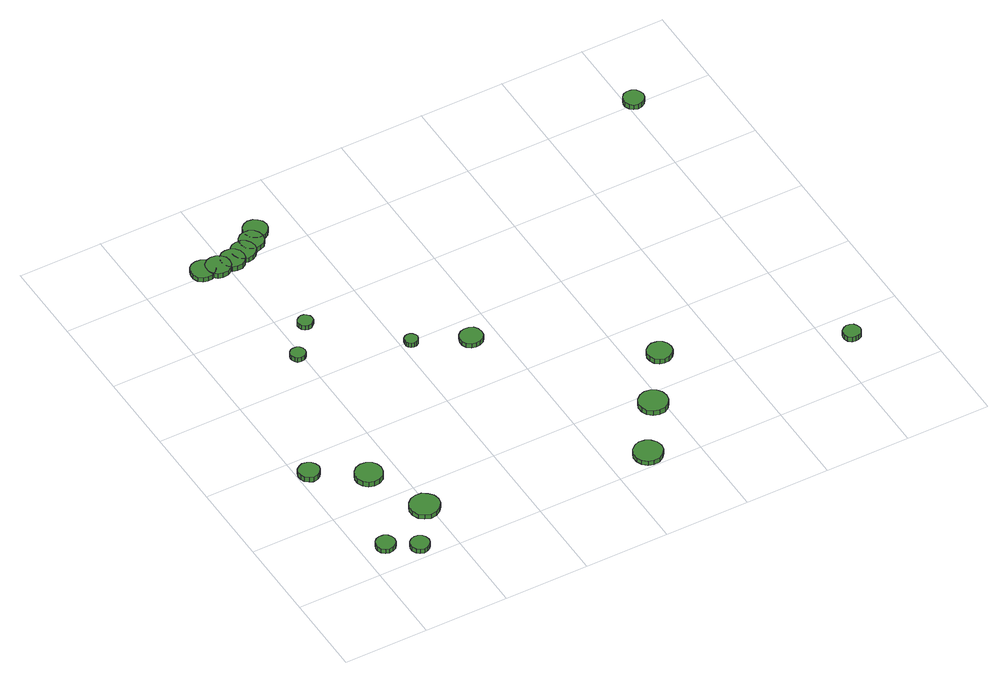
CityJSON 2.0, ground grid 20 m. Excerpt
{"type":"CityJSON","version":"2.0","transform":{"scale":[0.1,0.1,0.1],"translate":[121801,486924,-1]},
"CityObjects":{
"tree1":{"type":"SolitaryVegetationObject","attributes":{"function":"something"},"geometry":[{"type":"MultiSurface","lod":"1","boundaries":[[[0,1,2,3,4,5,6,7,8,9,10,11,12,13,14]],[[15,16,17,18,19,20,21,22,23,24,25,26,27,28,29]],[[0,29,28,1]],[[1,28,27,2]],[[2,27,26,3]],[[3,26,25,4]],[[4,25,24,5]],[[5,24,23,6]],[[6,23,22,7]],[[7,22,21,8]],[[8,21,20,9]],[[9,20,19,10]],[[10,19,18,11]],[[11,18,17,12]],[[12,17,16,13]],[[13,16,15,14]],[[14,15,29,0]]]}]},
"tree2":{"type":"SolitaryVegetationObject","attributes":{"function":"something"},"geometry":[{"type":"MultiSurface","lod":"1","boundaries":[[[30,31,32,33,34,35,36,37,38,39,40,41,42,43,44]],[[45,46,47,48,49,50,51,52,53,54,55,56,57,58,59]],[[30,59,58,31]],[[31,58,57,32]],[[32,57,56,33]],[[33,56,55,34]],[[34,55,54,35]],[[35,54,53,36]],[[36,53,52,37]],[[37,52,51,38]],[[38,51,50,39]],[[39,50,49,40]],[[40,49,48,41]],[[41,48,47,42]],[[42,47,46,43]],[[43,46,45,44]],[[44,45,59,30]]]}]},
"tree3":{"type":"SolitaryVegetationObject","attributes":{"function":"something"},"geometry":[{"type":"MultiSurface","lod":"1","boundaries":[[[60,61,62,63,64,65,66,67,68,69,70,71,72,73,74]],[[75,76,77,78,79,80,81,82,83,84,85,86,87,88,89]],[[60,89,88,61]],[[61,88,87,62]],[[62,87,86,63]],[[63,86,85,64]],[[64,85,84,65]],[[65,84,83,66]],[[66,83,82,67]],[[67,82,81,68]],[[68,81,80,69]],[[69,80,79,70]],[[70,79,78,71]],[[71,78,77,72]],[[72,77,76,73]],[[73,76,75,74]],[[74,75,89,60]]]}]},
"tree4":{"type":"SolitaryVegetationObject","attributes":{"function":"something"},"geometry":[{"type":"MultiSurface","lod":"1","boundaries":[[[90,91,92,93,94,95,96,97,98,99,100,101,102,103,104]],[[105,106,107,108,109,110,111,112,113,114,115,116,117,118,119]],[[90,119,118,91]],[[91,118,117,92]],[[92,117,116,93]],[[93,116,115,94]],[[94,115,114,95]],[[95,114,113,96]],[[96,113,112,97]],[[97,112,111,98]],[[98,111,110,99]],[[99,110,109,100]],[[100,109,108,101]],[[101,108,107,102]],[[102,107,106,103]],[[103,106,105,104]],[[104,105,119,90]]]}]},
"tree5":{"type":"SolitaryVegetationObject","attributes":{"function":"something"},"geometry":[{"type":"MultiSurface","lod":"1","boundaries":[[[120,121,122,123,124,125,126,127,128,129,130,131,132,133,134]],[[135,136,137,138,139,140,141,142,143,144,145,146,147,148,149]],[[120,149,148,121]],[[121,148,147,122]],[[122,147,146,123]],[[123,146,145,124]],[[124,145,144,125]],[[125,144,143,126]],[[126,143,142,127]],[[127,142,141,128]],[[128,141,140,129]],[[129,140,139,130]],[[130,139,138,131]],[[131,138,137,132]],[[132,137,136,133]],[[133,136,135,134]],[[134,135,149,120]]]}]},
"tree6":{"type":"SolitaryVegetationObject","attributes":{"function":"something"},"geometry":[{"type":"MultiSurface","lod":"1","boundaries":[[[150,151,152,153,154,155,156,157,158,159,160,161,162,163,164]],[[165,166,167,168,169,170,171,172,173,174,175,176,177,178,179]],[[150,179,178,151]],[[151,178,177,152]],[[152,177,176,153]],[[153,176,175,154]],[[154,175,174,155]],[[155,174,173,156]],[[156,173,172,157]],[[157,172,171,158]],[[158,171,170,159]],[[159,170,169,160]],[[160,169,168,161]],[[161,168,167,162]],[[162,167,166,163]],[[163,166,165,164]],[[164,165,179,150]]]}]},
"tree7":{"type":"SolitaryVegetationObject","attributes":{"function":"something"},"geometry":[{"type":"MultiSurface","lod":"1","boundaries":[[[180,181,182,183,184,185,186,187,188,189,190,191,192,193,194]],[[195,196,197,198,199,200,201,202,203,204,205,206,207,208,209]],[[180,209,208,181]],[[181,208,207,182]],[[182,207,206,183]],[[183,206,205,184]],[[184,205,204,185]],[[185,204,203,186]],[[186,203,202,187]],[[187,202,201,188]],[[188,201,200,189]],[[189,200,199,190]],[[190,199,198,191]],[[191,198,197,192]],[[192,197,196,193]],[[193,196,195,194]],[[194,195,209,180]]]}]},
"tree8":{"type":"SolitaryVegetationObject","attributes":{"function":"something"},"geometry":[{"type":"MultiSurface","lod":"1","boundaries":[[[210,211,212,213,214,215,216,217,218,219,220,221,222,223,224]],[[225,226,227,228,229,230,231,232,233,234,235,236,237,238,239]],[[210,239,238,211]],[[211,238,237,212]],[[212,237,236,213]],[[213,236,235,214]],[[214,235,234,215]],[[215,234,233,216]],[[216,233,232,217]],[[217,232,231,218]],[[218,231,230,219]],[[219,230,229,220]],[[220,229,228,221]],[[221,228,227,222]],[[222,227,226,223]],[[223,226,225,224]],[[224,225,239,210]]]}]},
"tree9":{"type":"SolitaryVegetationObject","attributes":{"function":"something"},"geometry":[{"type":"MultiSurface","lod":"1","boundaries":[[[240,241,242,243,244,245,246,247,248,249,250,251,252,253,254]],[[255,256,257,258,259,260,261,262,263,264,265,266,267,268,269]],[[240,269,268,241]],[[241,268,267,242]],[[242,267,266,243]],[[243,266,265,244]],[[244,265,264,245]],[[245,264,263,246]],[[246,263,262,247]],[[247,262,261,248]],[[248,261,260,249]],[[249,260,259,250]],[[250,259,258,251]],[[251,258,257,252]],[[252,257,256,253]],[[253,256,255,254]],[[254,255,269,240]]]}]},
"tree10":{"type":"SolitaryVegetationObject","attributes":{"function":"something"},"geometry":[{"type":"MultiSurface","lod":"1","boundaries":[[[270,271,272,273,274,275,276,277,278,279,280,281,282,283,284]],[[285,286,287,288,289,290,291,292,293,294,295,296,297,298,299]],[[270,299,298,271]],[[271,298,297,272]],[[272,297,296,273]],[[273,296,295,274]],[[274,295,294,275]],[[275,294,293,276]],[[276,293,292,277]],[[277,292,291,278]],[[278,291,290,279]],[[279,290,289,280]],[[280,289,288,281]],[[281,288,287,282]],[[282,287,286,283]],[[283,286,285,284]],[[284,285,299,270]]]}]},
"tree11":{"type":"SolitaryVegetationObject","attributes":{"function":"something"},"geometry":[{"type":"MultiSurface","lod":"1","boundaries":[[[300,301,302,303,304,305,306,307,308,309,310,311,312,313,314]],[[315,316,317,318,319,320,321,322,323,324,325,326,327,328,329]],[[300,329,328,301]],[[301,328,327,302]],[[302,327,326,303]],[[303,326,325,304]],[[304,325,324,305]],[[305,324,323,306]],[[306,323,322,307]],[[307,322,321,308]],[[308,321,320,309]],[[309,320,319,310]],[[310,319,318,311]],[[311,318,317,312]],[[312,317,316,313]],[[313,316,315,314]],[[314,315,329,300]]]}]},
"tree12":{"type":"SolitaryVegetationObject","attributes":{"function":"something"},"geometry":[{"type":"MultiSurface","lod":"1","boundaries":[[[330,331,332,333,334,335,336,337,338,339,340,341,342,343,344]],[[345,346,347,348,349,350,351,352,353,354,355,356,357,358,359]],[[330,359,358,331]],[[331,358,357,332]],[[332,357,356,333]],[[333,356,355,334]],[[334,355,354,335]],[[335,354,353,336]],[[336,353,352,337]],[[337,352,351,338]],[[338,351,350,339]],[[339,350,349,340]],[[340,349,348,341]],[[341,348,347,342]],[[342,347,346,343]],[[343,346,345,344]],[[344,345,359,330]]]}]},
"tree13":{"type":"SolitaryVegetationObject","attributes":{"function":"something"},"geometry":[{"type":"MultiSurface","lod":"1","boundaries":[[[360,361,362,363,364,365,366,367,368,369,370,371,372,373,374]],[[375,376,377,378,379,380,381,382,383,384,385,386,387,388,389]],[[360,389,388,361]],[[361,388,387,362]],[[362,387,386,363]],[[363,386,385,364]],[[364,385,384,365]],[[365,384,383,366]],[[366,383,382,367]],[[367,382,381,368]],[[368,381,380,369]],[[369,380,379,370]],[[370,379,378,371]],[[371,378,377,372]],[[372,377,376,373]],[[373,376,375,374]],[[374,375,389,360]]]}]},
"tree14":{"type":"SolitaryVegetationObject","attributes":{"function":"something"},"geometry":[{"type":"MultiSurface","lod":"1","boundaries":[[[390,391,392,393,394,395,396,397,398,399,400,401,402,403,404]],[[405,406,407,408,409,410,411,412,413,414,415,416,417,418,419]],[[390,419,418,391]],[[391,418,417,392]],[[392,417,416,393]],[[393,416,415,394]],[[394,415,414,395]],[[395,414,413,396]],[[396,413,412,397]],[[397,412,411,398]],[[398,411,410,399]],[[399,410,409,400]],[[400,409,408,401]],[[401,408,407,402]],[[402,407,406,403]],[[403,406,405,404]],[[404,405,419,390]]]}]},
"tree15":{"type":"SolitaryVegetationObject","attributes":{"function":"something"},"geometry":[{"type":"MultiSurface","lod":"1","boundaries":[[[420,421,422,423,424,425,426,427,428,429,430,431,432,433,434]],[[435,436,437,438,439,440,441,442,443,444,445,446,447,448,449]],[[420,449,448,421]],[[421,448,447,422]],[[422,447,446,423]],[[423,446,445,424]],[[424,445,444,425]],[[425,444,443,426]],[[426,443,442,427]],[[427,442,441,428]],[[428,441,440,429]],[[429,440,439,430]],[[430,439,438,431]],[[431,438,437,432]],[[432,437,436,433]],[[433,436,435,434]],[[434,435,449,420]]]}]},
"tree16":{"type":"SolitaryVegetationObject","attributes":{"function":"something"},"geometry":[{"type":"MultiSurface","lod":"1","boundaries":[[[450,451,452,453,454,455,456,457,458,459,460,461,462,463,464]],[[465,466,467,468,469,470,471,472,473,474,475,476,477,478,479]],[[450,479,478,451]],[[451,478,477,452]],[[452,477,476,453]],[[453,476,475,454]],[[454,475,474,455]],[[455,474,473,456]],[[456,473,472,457]],[[457,472,471,458]],[[458,471,470,459]],[[459,470,469,460]],[[460,469,468,461]],[[461,468,467,462]],[[462,467,466,463]],[[463,466,465,464]],[[464,465,479,450]]]}]},
"tree17":{"type":"SolitaryVegetationObject","attributes":{"function":"something"},"geometry":[{"type":"MultiSurface","lod":"1","boundaries":[[[480,481,482,483,484,485,486,487,488,489,490,491,492,493,494]],[[495,496,497,498,499,500,501,502,503,504,505,506,507,508,509]],[[480,509,508,481]],[[481,508,507,482]],[[482,507,506,483]],[[483,506,505,484]],[[484,505,504,485]],[[485,504,503,486]],[[486,503,502,487]],[[487,502,501,488]],[[488,501,500,489]],[[489,500,499,490]],[[490,499,498,491]],[[491,498,497,492]],[[492,497,496,493]],[[493,496,495,494]],[[494,495,509,480]]]}]},
"tree18":{"type":"SolitaryVegetationObject","attributes":{"function":"something"},"geometry":[{"type":"MultiSurface","lod":"1","boundaries":[[[510,511,512,513,514,515,516,517,518,519,520,521,522,523,524]],[[525,526,527,528,529,530,531,532,533,534,535,536,537,538,539]],[[510,539,538,511]],[[511,538,537,512]],[[512,537,536,513]],[[513,536,535,514]],[[514,535,534,515]],[[515,534,533,516]],[[516,533,532,517]],[[517,532,531,518]],[[518,531,530,519]],[[519,530,529,520]],[[520,529,528,521]],[[521,528,527,522]],[[522,527,526,523]],[[523,526,525,524]],[[524,525,539,510]]]}]},
"tree19":{"type":"SolitaryVegetationObject","attributes":{"function":"something"},"geometry":[{"type":"MultiSurface","lod":"1","boundaries":[[[540,541,542,543,544,545,546,547,548,549,550,551,552,553,554]],[[555,556,557,558,559,560,561,562,563,564,565,566,567,568,569]],[[540,569,568,541]],[[541,568,567,542]],[[542,567,566,543]],[[543,566,565,544]],[[544,565,564,545]],[[545,564,563,546]],[[546,563,562,547]],[[547,562,561,548]],[[548,561,560,549]],[[549,560,559,550]],[[550,559,558,551]],[[551,558,557,552]],[[552,557,556,553]],[[553,556,555,554]],[[554,555,569,540]]]}]},
"tree20":{"type":"SolitaryVegetationObject","attributes":{"function":"something"},"geometry":[{"type":"MultiSurface","lod":"1","boundaries":[[[570,571,572,573,574,575,576,577,578,579,580,581,582,583,584]],[[585,586,587,588,589,590,591,592,593,594,595,596,597,598,599]],[[570,599,598,571]],[[571,598,597,572]],[[572,597,596,573]],[[573,596,595,574]],[[574,595,594,575]],[[575,594,593,576]],[[576,593,592,577]],[[577,592,591,578]],[[578,591,590,579]],[[579,590,589,580]],[[580,589,588,581]],[[581,588,587,582]],[[582,587,586,583]],[[583,586,585,584]],[[584,585,599,570]]]}]}
},
"vertices":[
[79,72,22],[77,81,22],[72,88,22],[63,93,22],[54,94,22],[45,91,22],[38,85,22],[34,76,22],[34,67,22],[38,58,22],[45,52,22],[54,49,22],[63,50,22],[72,55,22],[77,62,22],[77,62,10],[72,55,10],[63,50,10],[54,49,10],[45,52,10],[38,58,10],[34,67,10],[34,76,10],[38,85,10],[45,91,10],[54,94,10],[63,93,10],[72,88,10],[77,81,10],[79,72,10],
[143,34,21],[141,44,21],[136,51,21],[128,56,21],[119,57,21],[110,54,21],[103,48,21],[99,39,21],[99,30,21],[103,21,21],[110,15,21],[119,12,21],[128,13,21],[136,18,21],[141,25,21],[141,25,9],[136,18,9],[128,13,9],[119,12,9],[110,15,9],[103,21,9],[99,30,9],[99,39,9],[103,48,9],[110,54,9],[119,57,9],[128,56,9],[136,51,9],[141,44,9],[143,34,9],
[52,350,22],[49,360,22],[43,368,22],[35,373,22],[24,375,22],[15,371,22],[7,365,22],[3,355,22],[3,345,22],[7,336,22],[15,329,22],[24,325,22],[35,327,22],[43,332,22],[49,340,22],[49,340,9],[43,332,9],[35,327,9],[24,325,9],[15,329,9],[7,336,9],[3,345,9],[3,355,9],[7,365,9],[15,371,9],[24,375,9],[35,373,9],[43,368,9],[49,360,9],[52,350,9],
[163,273,29],[160,286,29],[153,296,29],[141,303,29],[128,304,29],[115,300,29],[105,291,29],[100,279,29],[100,266,29],[105,254,29],[115,245,29],[128,241,29],[141,242,29],[153,249,29],[160,260,29],[160,260,16],[153,249,16],[141,242,16],[128,241,16],[115,245,16],[105,254,16],[100,266,16],[100,279,16],[105,291,16],[115,300,16],[128,304,16],[141,303,16],[153,296,16],[160,286,16],[163,273,16],
[222,129,26],[219,143,26],[210,154,26],[198,162,26],[183,163,26],[170,159,26],[159,149,26],[153,136,26],[153,121,26],[159,108,26],[170,99,26],[183,94,26],[198,96,26],[210,103,26],[219,115,26],[219,115,14],[210,103,14],[198,96,14],[183,94,14],[170,99,14],[159,108,14],[153,121,14],[153,136,14],[159,149,14],[170,159,14],[183,163,14],[198,162,14],[210,154,14],[219,143,14],[222,129,14],
[209,680,22],[207,688,22],[203,694,22],[197,697,22],[189,698,22],[182,696,22],[177,691,22],[174,684,22],[174,677,22],[177,670,22],[182,665,22],[189,663,22],[197,664,22],[203,667,22],[207,673,22],[207,673,10],[203,667,10],[197,664,10],[189,663,10],[182,665,10],[177,670,10],[174,677,10],[174,684,10],[177,691,10],[182,696,10],[189,698,10],[197,697,10],[203,694,10],[207,688,10],[209,680,10],
[173,1008,24],[171,1020,24],[164,1029,24],[153,1035,24],[141,1036,24],[130,1033,24],[121,1025,24],[117,1014,24],[117,1002,24],[121,991,24],[130,983,24],[141,980,24],[153,981,24],[164,987,24],[171,996,24],[171,996,12],[164,987,12],[153,981,12],[141,980,12],[130,983,12],[121,991,12],[117,1002,12],[117,1014,12],[121,1025,12],[130,1033,12],[141,1036,12],[153,1035,12],[164,1029,12],[171,1020,12],[173,1008,12],
[207,1001,26],[205,1013,26],[198,1022,26],[187,1028,26],[175,1029,26],[164,1026,26],[155,1018,26],[151,1007,26],[151,995,26],[155,984,26],[164,976,26],[175,973,26],[187,974,26],[198,980,26],[205,989,26],[205,989,13],[198,980,13],[187,974,13],[175,973,13],[164,976,13],[155,984,13],[151,995,13],[151,1007,13],[155,1018,13],[164,1026,13],[175,1029,13],[187,1028,13],[198,1022,13],[205,1013,13],[207,1001,13],
[272,758,24],[271,765,24],[266,771,24],[260,775,24],[253,776,24],[246,773,24],[240,768,24],[237,762,24],[237,754,24],[240,748,24],[246,743,24],[253,740,24],[260,741,24],[266,745,24],[271,751,24],[271,751,12],[266,745,12],[260,741,12],[253,740,12],[246,743,12],[240,748,12],[237,754,12],[237,762,12],[240,768,12],[246,773,12],[253,776,12],[260,775,12],[266,771,12],[271,765,12],[272,758,12],
[244,1004,26],[242,1016,26],[235,1025,26],[225,1031,26],[213,1032,26],[202,1029,26],[193,1021,26],[188,1010,26],[188,998,26],[193,987,26],[202,979,26],[213,976,26],[225,977,26],[235,983,26],[242,992,26],[242,992,13],[235,983,13],[225,977,13],[213,976,13],[202,979,13],[193,987,13],[188,998,13],[188,1010,13],[193,1021,13],[202,1029,13],[213,1032,13],[225,1031,13],[235,1025,13],[242,1016,13],[244,1004,13],
[278,1015,26],[275,1027,26],[268,1036,26],[258,1042,26],[246,1043,26],[235,1040,26],[226,1032,26],[221,1021,26],[221,1009,26],[226,998,26],[235,990,26],[246,987,26],[258,988,26],[268,994,26],[275,1003,26],[275,1003,14],[268,994,14],[258,988,14],[246,987,14],[235,990,14],[226,998,14],[221,1009,14],[221,1021,14],[226,1032,14],[235,1040,14],[246,1043,14],[258,1042,14],[268,1036,14],[275,1027,14],[278,1015,14],
[430,578,42],[428,584,42],[424,589,42],[419,593,42],[412,593,42],[406,591,42],[401,587,42],[399,581,42],[399,574,42],[401,569,42],[406,564,42],[412,562,42],[419,563,42],[424,566,42],[428,571,42],[428,571,30],[424,566,30],[419,563,30],[412,562,30],[406,564,30],[401,569,30],[399,574,30],[399,581,30],[401,587,30],[406,591,30],[412,593,30],[419,593,30],[424,589,30],[428,584,30],[430,578,30],
[308,1034,26],[306,1045,26],[299,1055,26],[288,1061,26],[276,1062,26],[265,1058,26],[256,1050,26],[252,1040,26],[252,1028,26],[256,1017,26],[265,1009,26],[276,1005,26],[288,1007,26],[299,1012,26],[306,1022,26],[306,1022,14],[299,1012,14],[288,1007,14],[276,1005,14],[265,1009,14],[256,1017,14],[252,1028,14],[252,1040,14],[256,1050,14],[265,1058,14],[276,1062,14],[288,1061,14],[299,1055,14],[306,1045,14],[308,1034,14],
[333,1059,26],[330,1071,26],[323,1080,26],[313,1086,26],[301,1088,26],[290,1084,26],[281,1076,26],[276,1065,26],[276,1053,26],[281,1042,26],[290,1034,26],[301,1031,26],[313,1032,26],[323,1038,26],[330,1048,26],[330,1048,14],[323,1038,14],[313,1032,14],[301,1031,14],[290,1034,14],[281,1042,14],[276,1053,14],[276,1065,14],[281,1076,14],[290,1084,14],[301,1088,14],[313,1086,14],[323,1080,14],[330,1071,14],[333,1059,14],
[561,528,34],[559,539,34],[553,548,34],[543,553,34],[532,554,34],[522,551,34],[513,544,34],[509,533,34],[509,522,34],[513,512,34],[522,505,34],[532,502,34],[543,503,34],[553,508,34],[559,517,34],[559,517,22],[553,508,22],[543,503,22],[532,502,22],[522,505,22],[513,512,22],[509,522,22],[509,533,22],[513,544,22],[522,551,22],[532,554,22],[543,553,22],[553,548,22],[559,539,22],[561,528,22],
[723,34,24],[720,48,24],[711,59,24],[699,66,24],[685,68,24],[672,63,24],[662,54,24],[656,41,24],[656,27,24],[662,14,24],[672,5,24],[685,0,24],[699,2,24],[711,9,24],[720,20,24],[720,20,12],[711,9,12],[699,2,12],[685,0,12],[672,5,12],[662,14,12],[656,27,12],[656,41,12],[662,54,12],[672,63,12],[685,68,12],[699,66,12],[711,59,12],[720,48,12],[723,34,12],
[808,159,30],[805,173,30],[797,184,30],[785,191,30],[771,193,30],[757,188,30],[747,179,30],[741,166,30],[741,152,30],[747,139,30],[757,130,30],[771,126,30],[785,127,30],[797,134,30],[805,145,30],[805,145,17],[797,134,17],[785,127,17],[771,126,17],[757,130,17],[747,139,17],[741,152,17],[741,166,17],[747,179,17],[757,188,17],[771,193,17],[785,191,17],[797,184,17],[805,173,17],[808,159,17],
[890,282,36],[888,294,36],[881,303,36],[870,309,36],[858,311,36],[847,307,36],[838,299,36],[833,288,36],[833,276,36],[838,265,36],[847,257,36],[858,254,36],[870,255,36],[881,261,36],[888,270,36],[888,270,23],[881,261,23],[870,255,23],[858,254,23],[847,257,23],[838,265,23],[833,276,23],[833,288,23],[838,299,23],[847,307,23],[858,311,23],[870,309,23],[881,303,23],[888,294,23],[890,282,23],
[1273,129,34],[1271,138,34],[1266,145,34],[1258,149,34],[1250,150,34],[1242,147,34],[1235,141,34],[1232,134,34],[1232,125,34],[1235,117,34],[1242,111,34],[1250,109,34],[1258,110,34],[1266,114,34],[1271,121,34],[1271,121,21],[1266,114,21],[1258,110,21],[1250,109,21],[1242,111,21],[1235,117,21],[1232,125,21],[1232,134,21],[1235,141,21],[1242,147,21],[1250,150,21],[1258,149,21],[1266,145,21],[1271,138,21],[1273,129,21],
[1241,1006,25],[1238,1016,25],[1233,1024,25],[1224,1029,25],[1214,1030,25],[1204,1027,25],[1197,1020,25],[1193,1011,25],[1193,1001,25],[1197,992,25],[1204,985,25],[1214,982,25],[1224,983,25],[1233,988,25],[1238,996,25],[1238,996,12],[1233,988,12],[1224,983,12],[1214,982,12],[1204,985,12],[1197,992,12],[1193,1001,12],[1193,1011,12],[1197,1020,12],[1204,1027,12],[1214,1030,12],[1224,1029,12],[1233,1024,12],[1238,1016,12],[1241,1006,12]
]}
